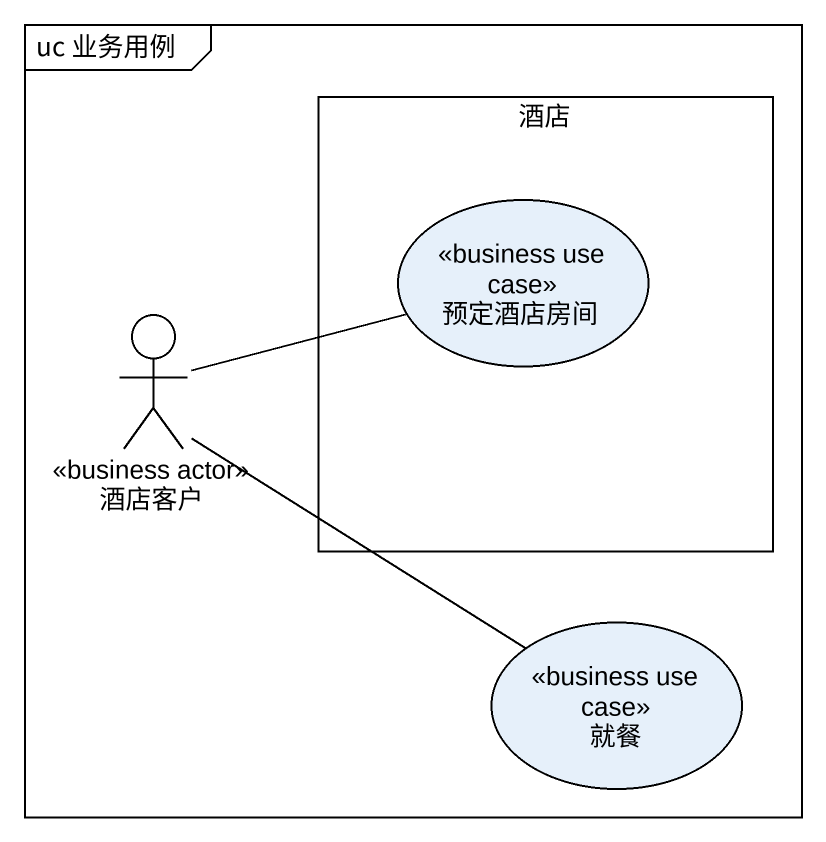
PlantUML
@startuml
mainframe uc 业务用例
rectangle 酒店 {
  usecase 预定酒店房间 <<business use case>>
}
actor 酒店客户 <<business actor>>
usecase 就餐 <<business use case>>
酒店客户 -right- 预定酒店房间
酒店客户 -- 就餐
@enduml
